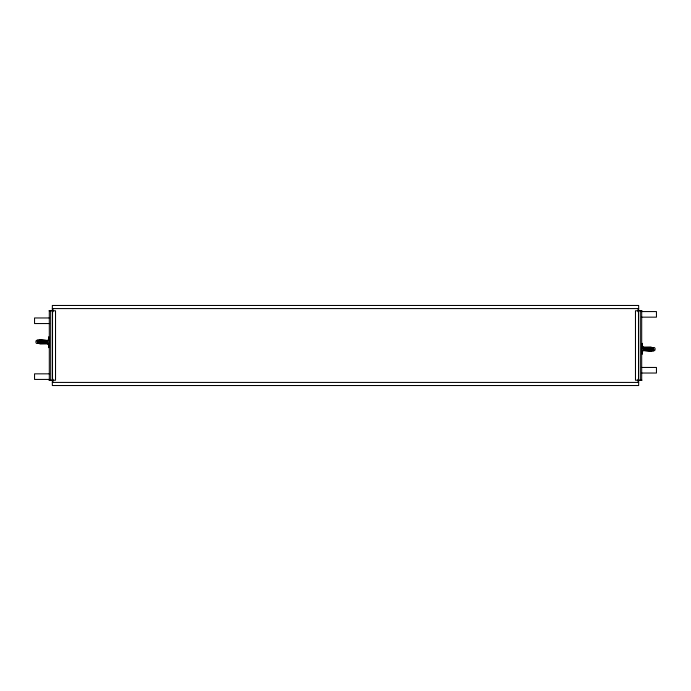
<?xml version="1.0" encoding="UTF-8"?>
<svg xmlns="http://www.w3.org/2000/svg" width="691" height="691" viewBox="0 0 691 691"><rect width="100%" height="100%" fill="white"/><g stroke="black" fill="none" stroke-linecap="round" stroke-linejoin="round"><path stroke-width="1.04" d="M38.126 340.793L37.072 341.38L37.66 342.822L47.334 342.753M652.874 350.207L653.928 349.62L653.341 348.178L643.667 348.247M49.415 343.608L48.482 343.608L47.351 342.209L48.482 340.801L49.415 340.801M641.585 347.392L642.518 347.392L643.649 348.791L642.518 350.199L641.585 350.199M47.403 343.79L36.407 343.401L35.837 342.175L36.122 340.706L37.789 339.773L47.498 340.516L40.251 339.773L38.42 340.68L38.109 342.157L38.782 343.436L40.19 343.937L46.953 343.608L46.902 342.572L40.346 342.891L39.197 342.002L40.441 340.836L47.368 341.509L39.612 340.913M651.388 350.087L643.632 349.456L650.559 350.164L651.803 348.998L650.654 348.109L644.098 348.428L644.047 347.392L650.81 347.063L652.218 347.564L652.891 348.843L652.58 350.32L650.749 351.227L643.468 350.51L653.211 351.227L654.878 350.294L655.163 348.825L654.593 347.599L643.597 347.21M52.343 308.583L638.657 308.583M49.035 310.777L55.53 310.777L55.53 380.223L49.035 380.223M641.965 310.777L635.47 310.777L635.47 380.223L641.965 380.223M641.386 311.572L656.45 311.572L656.45 317.16L641.386 317.16M49.614 317.964L34.55 317.964L34.55 323.552L49.614 323.552M641.386 367.448L656.45 367.448L656.45 373.036L641.386 373.036M49.614 373.84L34.55 373.84L34.55 379.428L49.614 379.428M52.343 382.417L638.657 382.417M644.047 347.392L644.098 348.428M46.945 343.557L46.902 342.572M642.302 343.306L642.302 346.113C644.833 347.184 644.833 350.406 642.302 351.469L642.302 354.284M641.689 310.777L641.689 380.223M640.289 310.777L640.332 380.223M638.657 311.572L638.657 305.465L52.343 305.465L52.343 311.572M638.657 379.428L638.657 385.535L52.343 385.535L52.343 379.428M638.493 310.777L638.536 380.223M638.061 308.627L638.061 311.831M638.061 379.169L638.061 382.373M52.939 308.627L52.939 311.831M52.939 379.169L52.939 382.373M50.668 310.777L50.711 380.223M49.311 310.777L49.311 380.223M48.698 336.716L48.698 339.531C46.167 340.594 46.167 343.816 48.698 344.887L48.698 347.694M49.467 343.185L48.551 343.721L48.413 343.082L49.467 343.185M641.792 347.219L642.025 348.255L642.587 347.918L641.792 347.219M52.507 380.223L52.507 310.777L52.464 380.223"/></g></svg>
